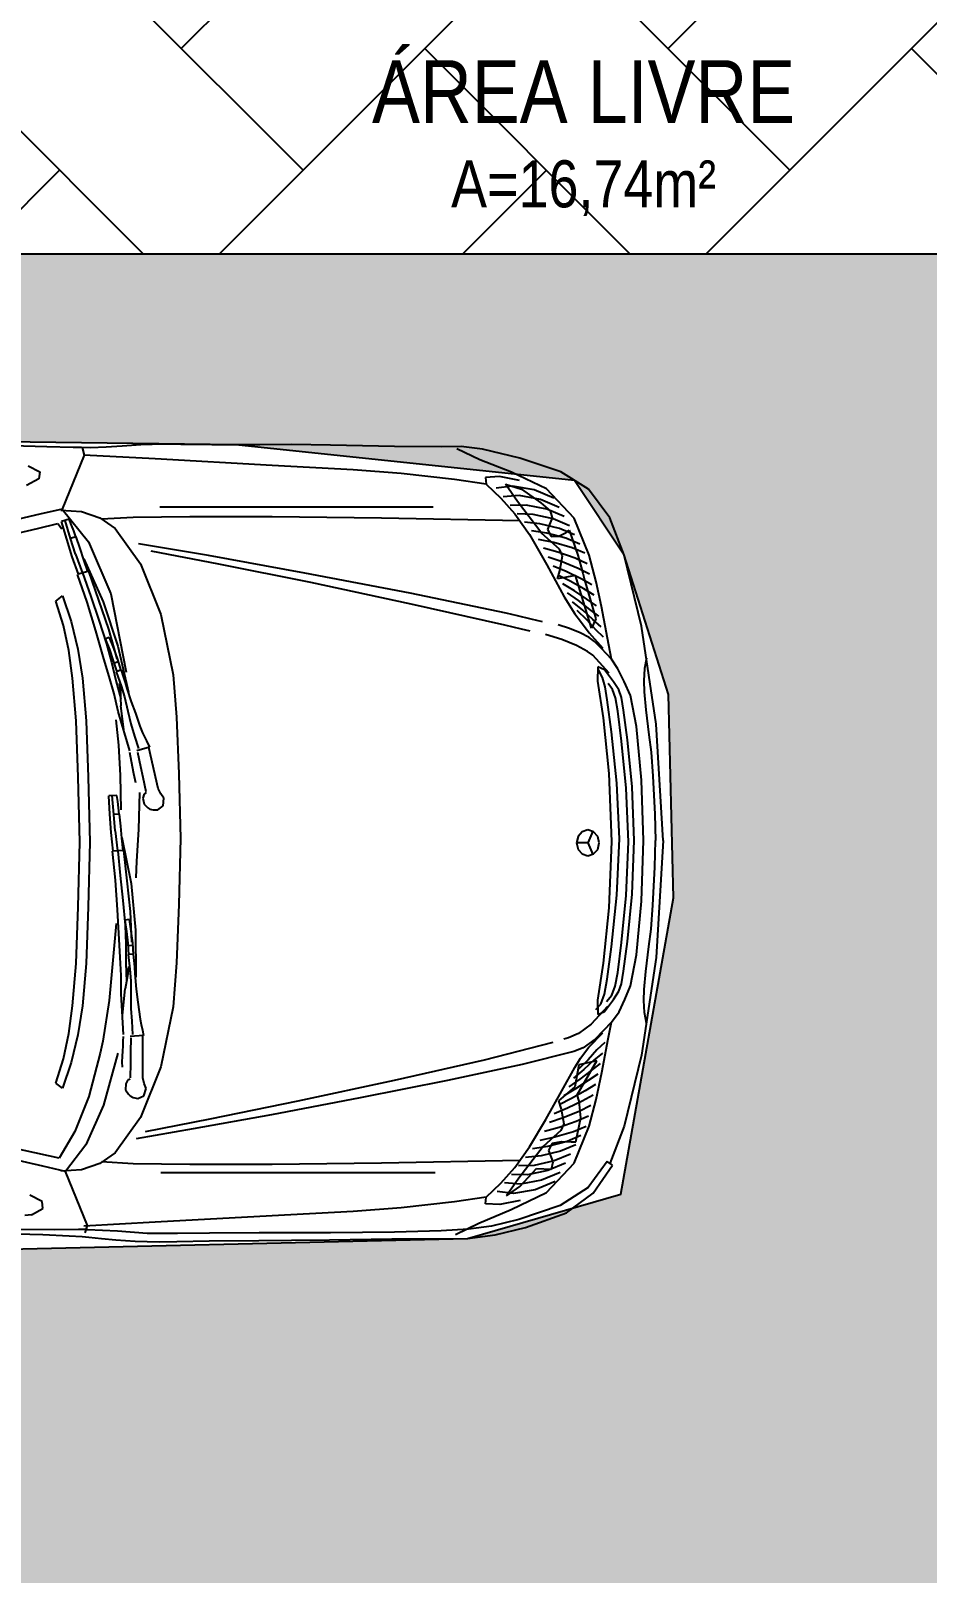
# Model space of a CAD drawing. Header units: millimetres. Extents: x -6300 to 1991, y -4770 to 4545.
# Drawn here: x -2278.1 to -2069.8, y -2558.1 to -2199.5 of the extents above; entities that cross this region are included whole.
import ezdxf
from ezdxf.enums import TextEntityAlignment as Align

# ---------------------------------------------------------------- set-up
doc = ezdxf.new("R2010")
doc.units = ezdxf.units.MM
doc.header["$LTSCALE"] = 20
doc.header["$MEASUREMENT"] = 0
doc.layers.get('0').update_dxf_attribs({"linetype": 'CONTINUOUS'})
doc.layers.add('E-txt-g', color=3, linetype='CONTINUOUS')
doc.layers.add('HIDROSSANITÁRIO', color=8, linetype='CONTINUOUS')
doc.layers.add('E-Txt-W', color=7, linetype='CONTINUOUS', lineweight=20)
doc.styles.add('F2', font='ARIALN.TTF')
doc.styles.add('REG60', font='romans.shx', dxfattribs={"width": 0.8, "height": 0.15})
doc.styles.add('REG80', font='romans.shx', dxfattribs={"width": 0.8, "height": 0.2})

# ---------------------------------------------------------------- blocks, each defined once
blk = doc.blocks.new('TXT-AMB75')
at = {"layer": 'E-txt-g', "style": 'REG80', "width": 0.8, "flags": 8}
blk.add_attdef('TXT', text='', height=0.2, dxfattribs=at).set_placement((0.0055, 0.2964), align=Align.CENTER)
at = {"layer": 'E-Txt-W', "style": 'REG60', "width": 0.8, "flags": 8}
blk.add_attdef('TXT', text='', height=0.15, dxfattribs=at).set_placement((0.0055, 0.0271), align=Align.CENTER)
blk = doc.blocks.new('Austin Mini dessus')
at = {"color": 8, "flags": 128}
for points in [[(-0.2069, 3.765), (-0.1204, 3.7865)], [(-0.1204, 3.7865), (-0.0703, 3.7926)], [(-0.114, 3.7617), (-0.0609, 3.787)], [(-0.0703, 3.7926), (-0.0241, 3.7916)], [(-0.0241, 3.7916), (0.0842, 3.7922)], [(0.0842, 3.7922), (0.2332, 3.7952)], [(0.2332, 3.7952), (0.3237, 3.797)], [(0.3237, 3.797), (0.3971, 3.7966)], [(0.3971, 3.7966), (0.5088, 3.7962)], [(0.5088, 3.7962), (0.581, 3.797)], [(0.581, 3.797), (0.6212, 3.7976)], [(0.6212, 3.7976), (0.674, 3.7963)], [(0.6405, 3.7634), (0.8064, 3.7721)], [(0.674, 3.7963), (0.7177, 3.7934)], [(0.7177, 3.7934), (0.7547, 3.7905)], [(0.7547, 3.7905), (0.7913, 3.7892)], [(0.7913, 3.7892), (0.8117, 3.7899)], [(0.8107, 3.7898), (0.8054, 3.7722)], [(0.8054, 3.7722), (0.8566, 3.6469)], [(0.8117, 3.7899), (0.831, 3.7901)], [(0.831, 3.7901), (0.8924, 3.7915)], [(0.8924, 3.7915), (1.0016, 3.7949)], [(-0.3667, 3.6929), (-0.302, 3.7337)], [(-0.302, 3.7337), (-0.2069, 3.765)], [(-0.269, 3.694), (-0.1874, 3.7324)], [(-0.1874, 3.7324), (-0.114, 3.7617)], [(-0.0554, 3.7158), (0.0688, 3.7297)], [(0.0688, 3.7297), (0.18, 3.7384)], [(0.18, 3.7384), (0.3684, 3.7483)], [(0.3684, 3.7483), (0.6405, 3.7634)], [(0.936, 3.7475), (0.9091, 3.7332)], [(0.9091, 3.7332), (0.9111, 3.717)], [(-0.3332, 3.6261), (-0.269, 3.694)], [(-0.24, 3.6915), (-0.1897, 3.6999)], [(-0.1734, 3.7051), (-0.2108, 3.6933)], [(-0.2065, 3.713), (-0.1595, 3.7223)], [(-0.2018, 3.6646), (-0.1734, 3.7051)], [(-0.1897, 3.6999), (-0.152, 3.6952)], [(-0.1288, 3.7047), (-0.1629, 3.672)], [(-0.1595, 3.7223), (-0.127, 3.7206)], [(-0.127, 3.7206), (-0.1288, 3.7047)], [(-0.1288, 3.7047), (-0.0554, 3.7158)], [(0.9111, 3.717), (0.9395, 3.7016)], [(-0.4163, 3.6266), (-0.3667, 3.6929)], [(-0.2983, 3.6509), (-0.2548, 3.669)], [(-0.2862, 3.6722), (-0.24, 3.6915)], [(-0.2557, 3.6613), (-0.2776, 3.6432)], [(-0.2582, 3.5904), (-0.2018, 3.6646)], [(-0.2108, 3.6933), (-0.2557, 3.6613)], [(-0.2548, 3.669), (-0.2057, 3.6781)], [(-0.2057, 3.6781), (-0.1684, 3.6754)], [(-0.1629, 3.672), (-0.1958, 3.6357)], [(-0.4494, 3.54), (-0.4163, 3.6266)], [(-0.3686, 3.5396), (-0.3332, 3.6261)], [(-0.3224, 3.6082), (-0.2844, 3.624)], [(-0.3103, 3.6295), (-0.2696, 3.6465)], [(-0.2844, 3.624), (-0.2378, 3.6344)], [(-0.2776, 3.6432), (-0.2819, 3.6262)], [(-0.2819, 3.6262), (-0.2717, 3.5998)], [(-0.2696, 3.6465), (-0.2217, 3.6563)], [(-0.2378, 3.6344), (-0.2012, 3.6358)], [(-0.1958, 3.6357), (-0.2299, 3.5876)], [(-0.2217, 3.6563), (-0.1848, 3.6556)], [(-0.2069, 3.6195), (0.1144, 3.6255)], [(0.6296, 3.652), (-0.0059, 3.652)], [(0.1144, 3.6255), (0.369, 3.6287)], [(0.369, 3.6287), (0.5603, 3.6292)], [(0.5603, 3.6292), (0.6914, 3.6273)], [(0.6914, 3.6273), (0.7656, 3.6231)], [(0.769, 3.6265), (0.7337, 3.6018)], [(0.8118, 3.6411), (0.769, 3.6265)], [(0.8566, 3.6469), (0.7958, 3.5707)], [(0.8596, 3.6444), (0.8118, 3.6411)], [(0.835, 3.6098), (0.8402, 3.6233)], [(0.8402, 3.6233), (0.8582, 3.6183)], [(0.8566, 3.6469), (0.909, 3.6348)], [(0.909, 3.6348), (1.0218, 3.609)], [(-0.3219, 3.5976), (-0.3417, 3.5395)], [(-0.3344, 3.5868), (-0.2992, 3.6015)], [(-0.3144, 3.5923), (-0.3219, 3.5976)], [(-0.2975, 3.5839), (-0.3144, 3.5923)], [(-0.3139, 3.579), (-0.2698, 3.5907)], [(-0.2994, 3.5535), (-0.2582, 3.5904)], [(-0.2992, 3.6015), (-0.2538, 3.6126)], [(-0.2717, 3.5998), (-0.28, 3.5832)], [(-0.2299, 3.5876), (-0.2701, 3.5169)], [(-0.2698, 3.5907), (-0.2341, 3.5963)], [(-0.2538, 3.6126), (-0.2177, 3.6161)], [(0.7337, 3.6018), (0.675, 3.5196)], [(0.8252, 3.5824), (0.8299, 3.5961)], [(0.8299, 3.5961), (0.835, 3.6098)], [(0.8372, 3.5784), (0.8502, 3.6203)], [(0.8462, 3.577), (0.8582, 3.6183)], [(0.8604, 3.6051), (0.8577, 3.6008)], [(0.8634, 3.6093), (0.8604, 3.6051)], [(0.8666, 3.6133), (0.8634, 3.6093)], [(0.9143, 3.6021), (0.8666, 3.6133)], [(1.0183, 3.578), (0.9143, 3.6021)], [(-0.3585, 3.5441), (-0.3287, 3.5566)], [(-0.3465, 3.5655), (-0.3139, 3.579)], [(-0.3287, 3.5566), (-0.2858, 3.5689)], [(-0.3066, 3.538), (-0.2994, 3.5535)], [(-0.28, 3.5832), (-0.2975, 3.5839)], [(-0.2955, 3.5465), (-0.2617, 3.5558)], [(-0.2858, 3.5689), (-0.2505, 3.5765)], [(0.517, 3.5386), (0.6793, 3.5662)], [(0.7958, 3.5707), (0.7435, 3.4498)], [(0.8063, 3.5287), (0.8151, 3.5556)], [(0.8151, 3.5556), (0.8242, 3.5824)], [(0.8252, 3.5824), (0.8372, 3.5784)], [(0.8257, 3.5419), (0.8372, 3.5784)], [(0.8334, 3.5361), (0.8462, 3.577)], [(-0.4897, 3.3744), (-0.4494, 3.54)], [(-0.3843, 3.4776), (-0.3686, 3.5396)], [(-0.3639, 3.5197), (-0.3356, 3.5327)], [(-0.3417, 3.5395), (-0.3534, 3.4979)], [(-0.3424, 3.5089), (-0.3051, 3.524)], [(-0.3356, 3.5327), (-0.2955, 3.5465)], [(-0.3148, 3.5016), (-0.2843, 3.5144)], [(-0.2701, 3.5169), (-0.3098, 3.443)], [(-0.3001, 3.5036), (-0.3066, 3.538)], [(-0.3051, 3.524), (-0.273, 3.5351)], [(0.2791, 3.4759), (0.4929, 3.5192)], [(0.2925, 3.4981), (0.517, 3.5386)], [(0.4929, 3.5192), (0.6502, 3.5491)], [(0.675, 3.5196), (0.6278, 3.4015)], [(0.8067, 3.5309), (0.7615, 3.4315)], [(0.7972, 3.5019), (0.8063, 3.5287)], [(0.8257, 3.5419), (0.8097, 3.4979)], [(0.8192, 3.4954), (0.8334, 3.5361)], [(-0.3572, 3.4821), (-0.3836, 3.3914)], [(-0.3746, 3.4709), (-0.3493, 3.4851)], [(-0.374, 3.3698), (-0.3363, 3.4925)], [(-0.3693, 3.4953), (-0.3424, 3.5089)], [(-0.3534, 3.4979), (-0.3572, 3.4821)], [(-0.3561, 3.4613), (-0.3244, 3.4792)], [(-0.3493, 3.4851), (-0.3148, 3.5016)], [(-0.3363, 3.4925), (-0.2946, 3.4845)], [(-0.3244, 3.4792), (-0.2956, 3.4936)], [(-0.2946, 3.4845), (-0.3001, 3.5036)], [(0.0478, 3.4514), (0.2925, 3.4981)], [(0.7718, 3.4351), (0.7952, 3.5024)], [(0.8092, 3.4984), (0.7905, 3.4435)], [(0.7952, 3.5024), (0.8192, 3.4954)], [(0.7985, 3.4305), (0.8212, 3.4949)], [(-0.3968, 3.4202), (-0.3843, 3.4776)], [(-0.38, 3.4466), (-0.3561, 3.4613)], [(-0.363, 3.4375), (-0.3341, 3.4567)], [(-0.3437, 3.4343), (-0.3181, 3.4522)], [(-0.3098, 3.443), (-0.3346, 3.403)], [(-0.3341, 3.4567), (-0.3068, 3.4729)], [(-0.1749, 3.4052), (0.0478, 3.4514)], [(0.0453, 3.4261), (0.2791, 3.4759)], [(0.7435, 3.4498), (0.7081, 3.2674)], [(0.7905, 3.4435), (0.7715, 3.3887)], [(0.8558, 3.4451), (0.8359, 3.3854)], [(0.8715, 3.4329), (0.8558, 3.4451)], [(-0.4112, 3.3468), (-0.3968, 3.4202)], [(-0.3908, 3.3978), (-0.3698, 3.4136)], [(-0.3854, 3.4222), (-0.363, 3.4375)], [(-0.3767, 3.3898), (-0.3534, 3.4119)], [(-0.3698, 3.4136), (-0.3437, 3.4343)], [(-0.363, 3.3894), (-0.3407, 3.4108)], [(-0.3534, 3.4119), (-0.3294, 3.4315)], [(-0.172, 3.3767), (0.0453, 3.4261)], [(0.7615, 3.4315), (0.7277, 3.3278)], [(0.7484, 3.3675), (0.7718, 3.4351)], [(0.7785, 3.3642), (0.7985, 3.4305)], [(0.8536, 3.3763), (0.8715, 3.4329)], [(-0.5243, 3.1472), (-0.4897, 3.3744)], [(-0.3961, 3.3734), (-0.3767, 3.3898)], [(-0.3836, 3.3914), (-0.374, 3.3698)], [(-0.3836, 3.366), (-0.363, 3.3894)], [(-0.3481, 3.3863), (-0.3679, 3.3589)], [(-0.3346, 3.403), (-0.3481, 3.3863)], [(-0.3226, 3.369), (-0.2958, 3.3774)], [(-0.2599, 3.3851), (-0.2335, 3.3912)], [(-0.2335, 3.3912), (-0.2013, 3.399)], [(-0.2112, 3.3675), (-0.1915, 3.3721)], [(-0.2013, 3.399), (-0.1749, 3.4052)], [(-0.1915, 3.3721), (-0.172, 3.3767)], [(0.6278, 3.4015), (0.5988, 3.2619)], [(0.7715, 3.3887), (0.7537, 3.3335)], [(0.8359, 3.3854), (0.8202, 3.3211)], [(0.8415, 3.3179), (0.8536, 3.3763)], [(-0.4198, 3.2983), (-0.4112, 3.3468)], [(-0.4015, 3.349), (-0.3836, 3.366)], [(-0.3679, 3.3589), (-0.4003, 3.3232)], [(-0.397, 3.3226), (-0.3805, 3.3391)], [(-0.3805, 3.3391), (-0.3683, 3.348)], [(-0.3683, 3.348), (-0.347, 3.3593)], [(-0.347, 3.3593), (-0.3226, 3.369)], [(-0.339, 3.3298), (-0.3048, 3.3438)], [(-0.3048, 3.3438), (-0.2667, 3.355)], [(-0.2307, 3.363), (-0.2112, 3.3675)], [(0.7293, 3.299), (0.7484, 3.3675)], [(0.7472, 3.3485), (0.7374, 3.3232)], [(0.7462, 3.3202), (0.7557, 3.3455)], [(0.7472, 3.3485), (0.7557, 3.345)], [(0.7597, 3.2985), (0.7785, 3.3642)], [(-0.5014, 3.3001), (-0.4965, 3.2759)], [(-0.4198, 3.2983), (-0.397, 3.3226)], [(-0.3926, 3.2902), (-0.3764, 3.3069)], [(-0.3764, 3.3069), (-0.3644, 3.3161)], [(-0.3644, 3.3161), (-0.339, 3.3298)], [(0.7277, 3.3278), (0.7023, 3.2216)], [(0.7374, 3.3232), (0.728, 3.2975)], [(0.7371, 3.2944), (0.7462, 3.3202)], [(0.7537, 3.3335), (0.7422, 3.2911)], [(0.8202, 3.3211), (0.8092, 3.2537)], [(0.8325, 3.2537), (0.8415, 3.3179)], [(-0.4965, 3.2759), (-0.4951, 3.2474)], [(-0.4498, 3.2462), (-0.435, 3.2757)], [(-0.435, 3.2757), (-0.4198, 3.2983)], [(-0.4251, 3.2451), (-0.4036, 3.2735)], [(-0.415, 3.2655), (-0.3926, 3.2902)], [(-0.4036, 3.2735), (-0.3881, 3.2799)], [(-0.3992, 3.255), (-0.3897, 3.273)], [(-0.3881, 3.2799), (-0.3879, 3.2469)], [(0.7198, 3.2721), (0.7153, 3.258)], [(0.7313, 3.2686), (0.72, 3.2361)], [(0.728, 3.2975), (0.7203, 3.2716)], [(0.7208, 3.2721), (0.7313, 3.2686)], [(0.7263, 3.2915), (0.7353, 3.2885)], [(0.7293, 3.2686), (0.7371, 3.2944)], [(0.7422, 3.2911), (0.7318, 3.2485)], [(0.7478, 3.258), (0.7597, 3.2985)], [(-0.4951, 3.2474), (-0.4961, 3.222)], [(-0.4642, 3.2131), (-0.4498, 3.2462)], [(-0.4368, 3.2263), (-0.4251, 3.2451)], [(-0.4223, 3.2271), (-0.4123, 3.2411)], [(-0.4102, 3.2033), (-0.4054, 3.2337)], [(-0.4054, 3.2337), (-0.3992, 3.255)], [(-0.3879, 3.2469), (-0.4009, 3.1615)], [(0.5988, 3.2619), (0.5909, 3.1628)], [(0.7063, 3.2296), (0.6964, 3.1985)], [(0.7105, 3.2437), (0.7063, 3.2296)], [(0.7153, 3.258), (0.7105, 3.2437)], [(0.72, 3.2361), (0.7116, 3.2101)], [(0.7318, 3.2485), (0.7208, 3.2061)], [(0.7243, 3.2421), (0.7215, 3.2248)], [(0.7361, 3.2172), (0.7478, 3.258)], [(0.8092, 3.2537), (0.8014, 3.1546)], [(0.8246, 3.1546), (0.8325, 3.2537)], [(-0.4961, 3.222), (-0.5002, 3.1805)], [(-0.4783, 3.1411), (-0.4642, 3.2131)], [(-0.4482, 3.1794), (-0.4433, 3.2092)], [(-0.4433, 3.2092), (-0.4368, 3.2263)], [(-0.4345, 3.1767), (-0.4292, 3.2081)], [(-0.4292, 3.2081), (-0.4223, 3.2271)], [(-0.42, 3.129), (-0.4102, 3.2033)], [(0.6964, 3.1985), (0.6864, 3.1723)], [(0.7116, 3.2101), (0.7041, 3.1774)], [(0.721, 3.2072), (0.7203, 3.1896)], [(0.7215, 3.2248), (0.721, 3.2072)], [(0.7263, 3.1761), (0.7361, 3.2172)], [(-0.5002, 3.1805), (-0.5068, 3.1221)], [(-0.457, 3.1102), (-0.4482, 3.1794)], [(-0.4433, 3.1075), (-0.4345, 3.1767)], [(-0.4009, 3.1615), (-0.4139, 3.0323)], [(0.5909, 3.1628), (0.5858, 3.0317)], [(0.6864, 3.1723), (0.6761, 3.1418)], [(0.7041, 3.1774), (0.6969, 3.1476)], [(0.6998, 3.0852), (0.7263, 3.1761)], [(0.7123, 3.1286), (0.7203, 3.1896)], [(0.7318, 3.1572), (0.726, 3.0977)], [(-0.5405, 2.876), (-0.5243, 3.1472)], [(-0.5068, 3.1221), (-0.5121, 3.0818)], [(-0.4897, 3.0166), (-0.4783, 3.1411)], [(-0.4326, 3.01), (-0.42, 3.129)], [(0.6698, 3.1266), (0.6607, 3.1082)], [(0.6761, 3.1418), (0.6698, 3.1266)], [(0.6969, 3.1476), (0.6884, 3.1193)], [(0.8014, 3.1546), (0.7962, 3.0235)], [(0.8194, 3.0235), (0.8246, 3.1546)], [(-0.4678, 3.0008), (-0.457, 3.1102)], [(-0.4541, 2.9981), (-0.4433, 3.1075)], [(0.6338, 2.997), (0.6553, 3.0927)], [(0.6607, 3.1082), (0.6538, 3.0932)], [(0.6538, 3.0932), (0.6836, 3.0845)], [(0.6884, 3.1193), (0.6795, 3.0899)], [(0.726, 3.0977), (0.7219, 3.0275)], [(-0.5121, 3.0818), (-0.5164, 3.0261)], [(0.6747, 3.0485), (0.6693, 3.0237)], [(0.6818, 3.0817), (0.6747, 3.0485)], [(0.6902, 3.0313), (0.6957, 3.0601)], [(0.6957, 3.0601), (0.6993, 3.0807)], [(-0.5164, 3.0261), (-0.5207, 2.9376)], [(-0.4943, 2.876), (-0.4897, 3.0166)], [(-0.4139, 3.0323), (-0.4198, 2.8742)], [(0.5858, 3.0317), (0.5818, 2.8809)], [(0.6693, 3.0237), (0.6625, 2.9905)], [(0.6853, 3.0102), (0.6902, 3.0313)], [(0.7219, 3.0275), (0.7205, 2.9476)], [(0.7962, 3.0235), (0.7923, 2.8727)], [(0.8155, 2.8727), (0.8194, 3.0235)], [(-0.473, 2.876), (-0.4678, 3.0008)], [(-0.4594, 2.8733), (-0.4541, 2.9981)], [(-0.4389, 2.8801), (-0.4326, 3.01)], [(0.6202, 2.9747), (0.6273, 2.9847)], [(0.6273, 2.9847), (0.6338, 2.997)], [(0.6618, 2.9878), (0.6631, 2.986)], [(0.6631, 2.986), (0.6661, 2.9845)], [(0.6661, 2.9845), (0.6693, 2.9748)], [(0.677, 2.9877), (0.6796, 2.9022)], [(0.7277, 2.9669), (0.7297, 2.9812)], [(0.7297, 2.9812), (0.7484, 2.9804)], [(0.7369, 2.9367), (0.7402, 2.9806)], [(0.7461, 2.9374), (0.7484, 2.9804)], [(0.6221, 2.9567), (0.6202, 2.9747)], [(0.6341, 2.9475), (0.6221, 2.9567)], [(0.6455, 2.9473), (0.6341, 2.9475)], [(0.6529, 2.9495), (0.6455, 2.9473)], [(0.6577, 2.9524), (0.6529, 2.9495)], [(0.6662, 2.9608), (0.6577, 2.9524)], [(0.6693, 2.9748), (0.6662, 2.9608)], [(0.7244, 2.9379), (0.7259, 2.9524)], [(0.7259, 2.9524), (0.7277, 2.9669)], [(-0.5207, 2.9376), (-0.5227, 2.876)], [(0.718, 2.8814), (0.7205, 2.9096)], [(0.7205, 2.9096), (0.7234, 2.9377)], [(0.7244, 2.9379), (0.7369, 2.9367)], [(0.7339, 2.8986), (0.7369, 2.9367)], [(0.7427, 2.8947), (0.7461, 2.9374)], [(-0.5405, 2.876), (-0.5243, 2.6047)], [(-0.5207, 2.8143), (-0.5227, 2.876)], [(-0.4897, 2.7353), (-0.4943, 2.876)], [(-0.4678, 2.7512), (-0.473, 2.876)], [(-0.4541, 2.7484), (-0.4594, 2.8733)], [(-0.4326, 2.7495), (-0.4389, 2.8801)], [(-0.4198, 2.8742), (-0.4139, 2.72)], [(-0.3917, 2.8708), (-0.3881, 2.8859)], [(-0.3881, 2.8557), (-0.3917, 2.8708)], [(-0.3881, 2.8859), (-0.3786, 2.8967)], [(-0.3786, 2.8967), (-0.3653, 2.9008)], [(-0.3767, 2.8977), (-0.3653, 2.8708)], [(-0.3653, 2.8708), (-0.3767, 2.844)], [(-0.3653, 2.9008), (-0.352, 2.8967)], [(-0.3653, 2.8708), (-0.3389, 2.8708)], [(-0.352, 2.8967), (-0.3425, 2.8859)], [(-0.3425, 2.8859), (-0.3389, 2.8708)], [(-0.3389, 2.8708), (-0.3425, 2.8557)], [(0.5818, 2.8809), (0.5858, 2.7275)], [(0.6796, 2.9022), (0.6837, 2.8284)], [(0.7179, 2.8836), (0.6962, 2.7767)], [(0.7152, 2.8533), (0.718, 2.8814)], [(0.7339, 2.8986), (0.7283, 2.8522)], [(0.7381, 2.8519), (0.7427, 2.8947)], [(0.7923, 2.8727), (0.7962, 2.7218)], [(0.8194, 2.7218), (0.8155, 2.8727)], [(-0.3786, 2.845), (-0.3881, 2.8557)], [(-0.3653, 2.8409), (-0.3786, 2.845)], [(-0.352, 2.845), (-0.3653, 2.8409)], [(-0.3425, 2.8557), (-0.352, 2.845)], [(0.7054, 2.7825), (0.7131, 2.8533)], [(0.7131, 2.8533), (0.7381, 2.8519)], [(0.7277, 2.8526), (0.7218, 2.7949)], [(0.7325, 2.784), (0.7401, 2.8518)], [(-0.5164, 2.7259), (-0.5207, 2.8143)], [(0.6837, 2.8284), (0.6857, 2.7893)], [(0.6962, 2.7767), (0.6866, 2.668)], [(0.6979, 2.7113), (0.7054, 2.7825)], [(0.7218, 2.7949), (0.7156, 2.7372)], [(0.7279, 2.7148), (0.7325, 2.784)], [(-0.5121, 2.6701), (-0.5164, 2.7259)], [(-0.4783, 2.6109), (-0.4897, 2.7353)], [(-0.457, 2.6417), (-0.4678, 2.7512)], [(-0.4433, 2.639), (-0.4541, 2.7484)], [(-0.42, 2.6293), (-0.4326, 2.7495)], [(0.5858, 2.7275), (0.5909, 2.5917)], [(0.7156, 2.7372), (0.7107, 2.6794)], [(-0.4139, 2.72), (-0.4009, 2.5911)], [(0.6946, 2.6403), (0.6979, 2.7113)], [(0.701, 2.6926), (0.6971, 2.6657)], [(0.701, 2.6926), (0.7101, 2.6911)], [(0.7063, 2.6647), (0.71, 2.6915)], [(0.7244, 2.6467), (0.7279, 2.7148)], [(0.7962, 2.7218), (0.8014, 2.5907)], [(0.8246, 2.5907), (0.8194, 2.7218)], [(-0.5068, 2.6299), (-0.5121, 2.6701)], [(0.6866, 2.668), (0.6857, 2.5588)], [(0.6971, 2.6657), (0.6937, 2.6386)], [(0.7033, 2.6376), (0.7063, 2.6647)], [(0.7107, 2.6794), (0.709, 2.6356)], [(0.731, 2.6835), (0.7474, 2.5042)], [(-0.5002, 2.5714), (-0.5068, 2.6299)], [(-0.4482, 2.5725), (-0.457, 2.6417)], [(-0.4345, 2.5698), (-0.4433, 2.639)], [(-0.4102, 2.5543), (-0.42, 2.6293)], [(0.6937, 2.6386), (0.692, 2.6115)], [(0.6934, 2.6323), (0.7028, 2.6314)], [(0.7015, 2.6106), (0.7033, 2.6376)], [(0.709, 2.6356), (0.7085, 2.5917)], [(0.7219, 2.6045), (0.7244, 2.6467)], [(-0.5243, 2.6047), (-0.4897, 2.3776)], [(-0.4642, 2.5388), (-0.4783, 2.6109)], [(-0.4009, 2.5911), (-0.3879, 2.5051)], [(0.5909, 2.5917), (0.5988, 2.49)], [(0.689, 2.5822), (0.6878, 2.5675)], [(0.6903, 2.5972), (0.689, 2.5822)], [(0.6914, 2.6119), (0.6903, 2.5972)], [(0.6924, 2.6121), (0.7034, 2.6111)], [(0.7034, 2.6111), (0.6997, 2.5769)], [(0.7026, 2.5837), (0.7038, 2.5662)], [(0.7085, 2.5917), (0.7072, 2.5478)], [(0.7197, 2.5621), (0.7219, 2.6045)], [(0.8014, 2.5907), (0.8092, 2.4916)], [(0.8325, 2.4916), (0.8246, 2.5907)], [(-0.4961, 2.5299), (-0.5002, 2.5714)], [(-0.4433, 2.5428), (-0.4482, 2.5725)], [(-0.429, 2.5374), (-0.4345, 2.5698)], [(-0.4038, 2.5192), (-0.4102, 2.5543)], [(0.6878, 2.5675), (0.6847, 2.5306)], [(0.6997, 2.5769), (0.6975, 2.5497)], [(0.6975, 2.5497), (0.6975, 2.5161)], [(0.7038, 2.5662), (0.7072, 2.5489)], [(0.7072, 2.5489), (0.7105, 2.5317)], [(0.7193, 2.5199), (0.7197, 2.5621)], [(-0.4951, 2.5046), (-0.4961, 2.5299)], [(-0.4511, 2.5067), (-0.4642, 2.5388)], [(-0.4368, 2.5257), (-0.4433, 2.5428)], [(-0.4251, 2.5069), (-0.4368, 2.5257)], [(-0.4211, 2.5171), (-0.429, 2.5374)], [(-0.4082, 2.5023), (-0.4211, 2.5171)], [(-0.3951, 2.4956), (-0.4038, 2.5192)], [(0.6847, 2.5306), (0.6807, 2.5008)], [(0.6975, 2.5161), (0.6972, 2.4854)], [(0.7164, 2.4705), (0.7105, 2.5317)], [(0.714, 2.4253), (0.7193, 2.5199)], [(-0.5014, 2.4519), (-0.4965, 2.4761)], [(-0.4965, 2.4761), (-0.4951, 2.5046)], [(-0.4377, 2.4782), (-0.4511, 2.5067)], [(-0.4198, 2.4536), (-0.4377, 2.4782)], [(-0.4036, 2.4784), (-0.4251, 2.5069)], [(-0.4106, 2.4907), (-0.373, 2.4496)], [(-0.3881, 2.472), (-0.4036, 2.4784)], [(-0.3837, 2.4832), (-0.3951, 2.4956)], [(-0.3879, 2.5051), (-0.3881, 2.472)], [(0.5988, 2.49), (0.6278, 2.3505)], [(0.6807, 2.5008), (0.6754, 2.4613)], [(0.6972, 2.4854), (0.6952, 2.456)], [(0.7474, 2.5042), (0.7622, 2.4097)], [(0.8092, 2.4916), (0.8202, 2.4242)], [(0.8415, 2.4274), (0.8325, 2.4916)], [(-0.4198, 2.4536), (-0.3822, 2.4143)], [(-0.4126, 2.4151), (-0.4198, 2.4536)], [(-0.373, 2.4496), (-0.3435, 2.4277)], [(0.673, 2.4486), (0.6699, 2.4354)], [(0.6754, 2.4613), (0.673, 2.4486)], [(0.6952, 2.456), (0.6932, 2.4254)], [(-0.3975, 2.3367), (-0.4126, 2.4151)], [(-0.4043, 2.4065), (-0.3863, 2.3895)], [(-0.3677, 2.3955), (-0.4003, 2.4288)], [(-0.3822, 2.4143), (-0.3546, 2.3944)], [(-0.3435, 2.4277), (-0.32, 2.4176)], [(-0.32, 2.4176), (-0.3092, 2.4141)], [(-0.2838, 2.4064), (-0.1243, 2.3655)], [(0.6699, 2.4354), (0.6674, 2.4227)], [(0.6674, 2.4227), (0.6984, 2.421)], [(0.6695, 2.3245), (0.669, 2.4226)], [(0.6972, 2.4178), (0.6978, 2.3839)], [(0.715, 2.4096), (0.7145, 2.4208)], [(0.7153, 2.3984), (0.715, 2.4096)], [(0.7622, 2.4097), (0.7686, 2.3821)], [(0.8202, 2.4242), (0.8359, 2.3599)], [(0.8536, 2.369), (0.8415, 2.4274)], [(-0.4897, 2.3776), (-0.4494, 2.2119)], [(-0.3989, 2.3821), (-0.3794, 2.3657)], [(-0.3863, 2.3895), (-0.3657, 2.3661)], [(-0.3478, 2.3704), (-0.3677, 2.3955)], [(-0.3546, 2.3944), (-0.3323, 2.3856)], [(-0.3346, 2.3489), (-0.3478, 2.3704)], [(-0.3323, 2.3856), (-0.2128, 2.3556)], [(0.6978, 2.3839), (0.6981, 2.3586)], [(0.7156, 2.3872), (0.7153, 2.3984)], [(0.7163, 2.3745), (0.7156, 2.3872)], [(0.717, 2.3616), (0.7163, 2.3745)], [(0.7276, 2.3821), (0.761, 2.261)], [(0.7686, 2.3821), (0.7952, 2.2812)], [(0.8715, 2.3124), (0.8536, 2.369)], [(-0.3843, 2.2744), (-0.3975, 2.3367)], [(-0.3935, 2.3577), (-0.3726, 2.3419)], [(-0.3881, 2.3334), (-0.3657, 2.3181)], [(-0.3864, 2.3641), (-0.3443, 2.3544)], [(-0.3402, 2.2847), (-0.3864, 2.3641)], [(-0.3794, 2.3657), (-0.3561, 2.3436)], [(-0.3726, 2.3419), (-0.3464, 2.3212)], [(-0.3657, 2.3661), (-0.3434, 2.3447)], [(-0.3561, 2.3436), (-0.3321, 2.324)], [(-0.3443, 2.3544), (-0.3348, 2.3038)], [(-0.3048, 2.2947), (-0.3346, 2.3489)], [(-0.2128, 2.3556), (-0.0386, 2.3181)], [(-0.1243, 2.3655), (0.085, 2.3182)], [(0.6278, 2.3505), (0.675, 2.2324)], [(0.6981, 2.3586), (0.6989, 2.3247)], [(0.7167, 2.349), (0.717, 2.3616)], [(0.8359, 2.3599), (0.8558, 2.3002)], [(-0.3827, 2.309), (-0.3589, 2.2942)], [(-0.3657, 2.3181), (-0.3368, 2.2988)], [(-0.3464, 2.3212), (-0.3209, 2.3033)], [(-0.3368, 2.2988), (-0.3096, 2.2826)], [(-0.3348, 2.3038), (-0.2973, 2.271)], [(-0.0386, 2.3181), (0.1643, 2.2777)], [(0.085, 2.3182), (0.3093, 2.2706)], [(0.6613, 2.2997), (0.6659, 2.3111)], [(0.6672, 2.2826), (0.6613, 2.2997)], [(0.6659, 2.3111), (0.6695, 2.3245)], [(0.6989, 2.3218), (0.7006, 2.3204)], [(0.7006, 2.3204), (0.7038, 2.3197)], [(0.7093, 2.2966), (0.7029, 2.2864)], [(0.7038, 2.3197), (0.7091, 2.3109)], [(0.7091, 2.3109), (0.7093, 2.2966)], [(0.8558, 2.3002), (0.8715, 2.3124)], [(-0.3686, 2.2124), (-0.3843, 2.2744)], [(-0.3774, 2.2846), (-0.352, 2.2704)], [(-0.372, 2.2602), (-0.3452, 2.2466)], [(-0.3589, 2.2942), (-0.3272, 2.2763)], [(-0.352, 2.2704), (-0.3175, 2.2539)], [(-0.3489, 2.2319), (-0.3449, 2.2704)], [(-0.3449, 2.2704), (-0.3402, 2.2847)], [(-0.3272, 2.2763), (-0.2983, 2.2619)], [(-0.2675, 2.228), (-0.3048, 2.2947)], [(-0.2973, 2.271), (-0.3028, 2.2519)], [(0.1643, 2.2777), (0.3699, 2.2387)], [(0.3093, 2.2706), (0.5139, 2.2288)], [(0.6809, 2.2764), (0.6672, 2.2826)], [(0.6921, 2.2787), (0.6809, 2.2764)], [(0.6988, 2.2826), (0.6921, 2.2787)], [(0.7029, 2.2864), (0.6988, 2.2826)], [(0.761, 2.261), (0.8021, 2.1691)], [(0.7952, 2.2812), (0.8271, 2.1996)], [(-0.3666, 2.2358), (-0.3383, 2.2228)], [(-0.3375, 2.1754), (-0.3489, 2.2319)], [(-0.3452, 2.2466), (-0.3079, 2.2315)], [(-0.3175, 2.2539), (-0.287, 2.2412)], [(-0.3028, 2.2519), (-0.3094, 2.2175)], [(-0.3079, 2.2315), (-0.2757, 2.2204)], [(-0.2299, 2.1644), (-0.2675, 2.228)], [(0.3699, 2.2387), (0.552, 2.2057)], [(0.5139, 2.2288), (0.6638, 2.199)], [(0.675, 2.2324), (0.7337, 2.1502)], [(0.8634, 2.1376), (1.3706, 2.2486)], [(-0.4494, 2.2119), (-0.4163, 2.1254)], [(-0.3332, 2.1259), (-0.3686, 2.2124)], [(-0.3612, 2.2114), (-0.3315, 2.199)], [(-0.3492, 2.1901), (-0.3167, 2.1765)], [(-0.3383, 2.2228), (-0.2982, 2.209)], [(-0.3315, 2.199), (-0.2886, 2.1866)], [(-0.3094, 2.2175), (-0.3021, 2.202)], [(-0.3021, 2.202), (-0.261, 2.1651)], [(-0.2982, 2.209), (-0.2645, 2.1997)], [(0.552, 2.2057), (0.6848, 2.1831)], [(0.8271, 2.1996), (0.8634, 2.1376)], [(-0.3267, 2.1761), (-0.3375, 2.1754)], [(-0.3372, 2.1687), (-0.3019, 2.154)], [(-0.3036, 2.1762), (-0.3267, 2.1761)], [(-0.3167, 2.1765), (-0.2725, 2.1648)], [(-0.2827, 2.1724), (-0.3036, 2.1762)], [(-0.3019, 2.154), (-0.2565, 2.1429)], [(-0.2886, 2.1866), (-0.2532, 2.179)], [(-0.2847, 2.1294), (-0.2744, 2.1557)], [(-0.2744, 2.1557), (-0.2827, 2.1724)], [(-0.2725, 2.1648), (-0.2368, 2.1592)], [(-0.261, 2.1651), (-0.2046, 2.0909)], [(-0.1958, 2.1163), (-0.2299, 2.1644)], [(0.8021, 2.1691), (0.849, 2.1068)], [(-0.4226, 2.1216), (-0.4101, 2.1302)], [(-0.3778, 2.0561), (-0.4226, 2.1216)], [(-0.4101, 2.1302), (-0.3656, 2.0699)], [(-0.269, 2.0579), (-0.3332, 2.1259)], [(-0.3251, 2.1474), (-0.2871, 2.1315)], [(-0.3131, 2.126), (-0.2723, 2.109)], [(-0.2871, 2.1315), (-0.2405, 2.1211)], [(-0.2803, 2.1124), (-0.2847, 2.1294)], [(-0.2565, 2.1429), (-0.2204, 2.1395)], [(-0.2405, 2.1211), (-0.204, 2.1197)], [(-0.2069, 2.1325), (0.1144, 2.1265)], [(-0.1629, 2.08), (-0.1958, 2.1163)], [(0.1144, 2.1265), (0.369, 2.1233)], [(0.369, 2.1233), (0.5603, 2.1227)], [(0.5603, 2.1227), (0.6914, 2.1247)], [(0.6914, 2.1247), (0.7656, 2.1289)], [(0.7337, 2.1502), (0.769, 2.1254)], [(0.769, 2.1254), (0.8118, 2.1109)], [(0.849, 2.1068), (0.9014, 2.1189)], [(0.9014, 2.1189), (1.0142, 2.1447)], [(-0.301, 2.1047), (-0.2575, 2.0865)], [(-0.289, 2.0833), (-0.2428, 2.064)], [(-0.2456, 2.1137), (-0.2803, 2.1124)], [(-0.2723, 2.109), (-0.2245, 2.0993)], [(-0.2575, 2.0865), (-0.2084, 2.0774)], [(-0.2071, 2.072), (-0.2456, 2.1137)], [(-0.2245, 2.0993), (-0.1876, 2.0999)], [(-0.2084, 2.0774), (-0.1711, 2.0801)], [(-0.2046, 2.0909), (-0.1762, 2.0504)], [(-0.1288, 2.0473), (-0.1629, 2.08)], [(0.6276, 2.1045), (-0.0104, 2.1045)], [(0.7979, 1.9816), (0.849, 2.1068)], [(0.8118, 2.1109), (0.8596, 2.1076)], [(-0.3153, 2.0107), (-0.3778, 2.0561)], [(-0.3656, 2.0699), (-0.3005, 2.0279)], [(-0.1866, 2.0184), (-0.269, 2.0579)], [(-0.2428, 2.064), (-0.1924, 2.0556)], [(-0.1762, 2.0504), (-0.2071, 2.072)], [(-0.1924, 2.0556), (-0.1547, 2.0604)], [(-0.1288, 2.0473), (-0.0554, 2.0362)], [(-0.1273, 2.0313), (-0.1288, 2.0473)], [(0.9036, 2.0367), (0.932, 2.0521)], [(-0.2203, 1.9763), (-0.3153, 2.0107)], [(-0.3005, 2.0279), (-0.2047, 1.9948)], [(-0.2082, 2.0394), (-0.1605, 2.0298)], [(-0.1118, 1.9868), (-0.1866, 2.0184)], [(-0.1605, 2.0298), (-0.1273, 2.0313)], [(-0.0554, 2.0362), (0.0688, 2.0223)], [(0.0688, 2.0223), (0.18, 2.0136)], [(0.18, 2.0136), (0.3684, 2.0036)], [(0.9015, 2.0205), (0.9036, 2.0367)], [(0.9284, 2.0063), (0.9015, 2.0205)], [(-0.1499, 1.9594), (-0.2203, 1.9763)], [(-0.2047, 1.9948), (-0.141, 1.9797)], [(-0.141, 1.9797), (-0.088, 1.9728)], [(-0.0578, 1.9603), (-0.1118, 1.9868)], [(-0.088, 1.9728), (-0.0243, 1.9685)], [(0.3684, 2.0036), (0.6405, 1.9886)], [(0.6405, 1.9886), (0.8064, 1.9798)], [(0.8032, 1.9639), (0.7979, 1.9816)], [(0.9284, 2.0063), (0.9435, 2.0041)], [(-0.0857, 1.9511), (-0.1499, 1.9594)], [(-0.0153, 1.9503), (-0.0857, 1.9511)], [(-0.0243, 1.9685), (0.084, 1.9658)], [(0.0907, 1.9502), (-0.0153, 1.9503)], [(0.084, 1.9658), (0.2331, 1.9643)], [(0.2354, 1.9481), (0.0907, 1.9502)], [(0.2331, 1.9643), (0.3237, 1.9638)], [(0.3237, 1.9468), (0.2354, 1.9481)], [(0.3237, 1.9638), (0.3991, 1.9639)], [(0.3994, 1.9465), (0.3237, 1.9468)], [(0.3991, 1.9639), (0.5144, 1.9637)], [(0.5154, 1.9455), (0.3994, 1.9465)], [(0.5144, 1.9637), (0.5887, 1.9626)], [(0.5899, 1.9439), (0.5154, 1.9455)], [(0.5887, 1.9626), (0.6591, 1.9627)], [(0.6316, 1.9433), (0.5899, 1.9439)], [(0.6869, 1.9446), (0.6316, 1.9433)], [(0.6591, 1.9627), (0.7278, 1.9679)], [(0.7321, 1.9476), (0.6869, 1.9446)], [(0.7278, 1.9679), (0.7981, 1.971)], [(0.7655, 1.9512), (0.7321, 1.9476)], [(0.7946, 1.9543), (0.7655, 1.9512)], [(0.8101, 1.9559), (0.7946, 1.9543)], [(0.7981, 1.971), (0.7996, 1.9716)], [(0.7996, 1.9716), (0.8012, 1.972)], [(0.8012, 1.972), (0.803, 1.9721)], [(0.803, 1.9721), (0.8187, 1.9717)], [(0.8406, 1.9574), (0.8101, 1.9559)], [(0.8187, 1.9717), (0.8745, 1.9713)], [(0.902, 1.9603), (0.8406, 1.9574)], [(0.8745, 1.9713), (0.9836, 1.9722)], [(0.9918, 1.9626), (0.902, 1.9603)]]:
    blk.add_lwpolyline(points, dxfattribs=at)

msp = doc.modelspace()

# ---------------------------------------------------------------- hatches: boundary and pattern name
at = {"layer": 'HIDROSSANITÁRIO'}
h = msp.add_hatch(dxfattribs=at)
h.set_pattern_fill('AR-HBONE', color=8, scale=10, style=0)
h.set_pattern_definition([(45, (-152262.946, -13121.366), (4e-15, 56.568542), [120, -40]), (135, (-152234.66, -13093.082), (4e-15, 56.568542), [120, -40])])
edge = h.paths.add_edge_path(flags=16)
edge.add_line((-1622.107, -2135.945), (-1622.107, -1828.882))
edge.add_arc((-1678.56, -1828.882), 56.454, 0, 90)
edge.add_line((-1678.56, -1772.428), (-2513.254, -1772.427))
edge.add_arc((-2513.254, -1828.881), 56.454, 90, 180)
edge.add_line((-2569.708, -1828.881), (-2569.708, -2135.944))
edge.add_arc((-2513.254, -2135.944), 56.454, 180, 270)
edge.add_line((-2513.254, -2192.398), (-1678.56, -2192.399))
edge.add_arc((-1678.56, -2135.945), 56.454, 270, 360)
h.paths.add_polyline_path([(-2059.577, -2221.943), (-2059.577, -2218.211), (-2061.005, -2218.495), (-2062.216, -2219.304)], flags=24)
h.paths.add_polyline_path([(-2059.577, -2221.943), (-2062.216, -2219.304), (-2063.025, -2220.515), (-2063.309, -2221.943)], flags=24)
h.paths.add_polyline_path([(-2059.577, -2221.943), (-2055.844, -2221.943), (-2056.129, -2223.372), (-2056.938, -2224.583)], flags=24)
h.paths.add_polyline_path([(-2059.577, -2221.943), (-2056.938, -2224.583), (-2058.149, -2225.392), (-2059.577, -2225.676)], flags=24)
edge = h.paths.add_edge_path(flags=16)
edge.add_line((-2059.577, -2229.408), (-2059.577, -2214.478))
edge = h.paths.add_edge_path(flags=16)
edge.add_arc((-2059.577, -2221.943), 3.732, 0, 360)
edge = h.paths.add_edge_path(flags=16)
edge.add_line((-2067.042, -2221.943), (-2031.93, -2221.943))
h.paths.add_polyline_path([(-2056.61, -2222.833), (-2021.61, -2222.833), (-2021.61, -2204.804), (-2056.61, -2204.804)], flags=24)
h.paths.add_polyline_path([(-2203.412, -2225.491), (-2095.827, -2225.491), (-2095.827, -2197.937), (-2203.412, -2197.937)], flags=24)
h.paths.add_polyline_path([(-2183.726, -2245.974), (-2115.513, -2245.974), (-2115.513, -2226.26), (-2183.726, -2226.26)], flags=24)
edge = h.paths.add_edge_path()
edge.add_line((-2605.132, -1727.168), (-2604.928, -2251.367))
edge.add_line((-2604.928, -2251.367), (-1672.544, -2251.398))
edge.add_line((-1672.544, -2251.398), (-1625.368, -2241.082))
edge.add_line((-1625.368, -2241.082), (-1580.967, -2217.588))
edge.add_line((-1580.967, -2217.588), (-1547.63, -2184.338))
edge.add_line((-1547.63, -2184.338), (-1534.837, -2162.909))
edge.add_line((-1534.837, -2162.909), (-1516.359, -2111.008))
edge.add_line((-1516.359, -2111.008), (-1513.283, -2077.168))
edge.add_line((-1513.283, -2077.168), (-1513.283, -1727.168))
edge.add_line((-1513.283, -1727.168), (-2605.132, -1727.593))
h.paths.add_polyline_path([(-1526.934, -1990.051), (-1526.934, -1812.151), (-1554.155, -1812.151), (-1554.155, -1990.051)], flags=24)
h.paths.add_polyline_path([(-2056.091, -2241.301), (-1945.069, -2241.301), (-1945.069, -2221.428), (-2056.091, -2221.428)], flags=24)
at = {"layer": 'HIDROSSANITÁRIO', "linetype": 'Continuous'}
h = msp.add_hatch(dxfattribs=at)
h.set_pattern_fill('PATIO3', color=8, scale=60, style=0, pattern_type=2)
h.set_pattern_definition([(243.4349, (-158282.17, -6495.51), (60.0000786, 59.9999495), [20.1246, -114.03948]), (153.4349, (-158270.17, -6501.51), (59.9999495, -60.0000786), [13.41642, -120.74766]), (153.4349, (-158255.17, -6501.51), (59.9999495, -60.0000786), [13.41642, -120.74766]), (243.4349, (-158267.17, -6495.51), (60.0000786, 59.9999495), [6.70818, -127.4559]), (153.4349, (-158240.17, -6501.51), (59.9999495, -60.0000786), [13.41642, -120.74766]), (243.4349, (-158252.17, -6495.51), (60.0000786, 59.9999495), [13.41642, -120.74766]), (158.1986, (-158234.171, -6496.709), (-180.0000164, 59.9999946), [3.23112, -319.87878]), (243.4349, (-158237.17, -6495.51), (60.0000786, 59.9999495), [6.70818, -127.4559]), (154.9831, (-158234.171, -6511.7094), (-779.99997481, 360.000110015), [9.93174, -983.24496]), (63.4349, (-158252.17, -6525.51), (-60.0000786, -59.9999495), [20.1246, -114.03948]), (153.4349, (-158246.17, -6513.51), (59.9999495, -60.0000786), [13.41642, -120.74766]), (63.4349, (-158267.17, -6525.51), (-60.0000786, -59.9999495), [6.70818, -127.4559]), (153.4349, (-158261.17, -6513.51), (59.9999495, -60.0000786), [13.41642, -120.74766]), (153.4349, (-158276.17, -6513.51), (59.9999495, -60.0000786), [13.41642, -120.74766]), (63.4349, (-158282.17, -6525.51), (-60.0000786, -59.9999495), [20.1246, -114.03948]), (63.4349, (-158243.17, -6537.51), (-60.0000786, -59.9999495), [20.1246, -114.03948]), (153.4349, (-158237.17, -6525.51), (59.9999495, -60.0000786), [13.41642, -120.74766]), (153.4349, (-158252.17, -6525.51), (59.9999495, -60.0000786), [13.41642, -120.74766]), (63.4349, (-158273.17, -6537.51), (-60.0000786, -59.9999495), [13.41642, -120.74766]), (153.4349, (-158267.17, -6525.51), (59.9999495, -60.0000786), [13.41642, -120.74766]), (153.4349, (-158282.17, -6525.51), (59.9999495, -60.0000786), [13.41642, -120.74766]), (63.4349, (-158294.17, -6549.51), (-60.0000786, -59.9999495), [20.1246, -114.03948]), (153.4349, (-158234.17, -6534.51), (59.9999495, -60.0000786), [6.70818, -127.4559]), (153.4349, (-158243.17, -6537.51), (59.9999495, -60.0000786), [13.41642, -120.74766]), (153.4349, (-158258.17, -6537.51), (59.9999495, -60.0000786), [13.41642, -120.74766]), (153.4349, (-158273.17, -6537.51), (59.9999495, -60.0000786), [13.41642, -120.74766]), (153.4349, (-158288.17, -6537.51), (59.9999495, -60.0000786), [6.70818, -127.4559]), (153.4349, (-158234.17, -6549.51), (59.9999495, -60.0000786), [13.41642, -120.74766]), (63.4349, (-158252.17, -6555.51), (-60.0000786, -59.9999495), [13.41642, -120.74766]), (153.4349, (-158249.17, -6549.51), (59.9999495, -60.0000786), [13.41642, -120.74766]), (243.4349, (-158276.17, -6543.51), (60.0000786, 59.9999495), [13.41642, -120.74766]), (153.4349, (-158264.17, -6549.51), (59.9999495, -60.0000786), [13.41642, -120.74766]), (153.4349, (-158279.17, -6549.51), (59.9999495, -60.0000786), [13.41642, -120.74766]), (154.9831, (-158285.171, -6501.5094), (-779.99997481, 360.000110015), [9.93174, -983.24496]), (158.1986, (-158291.171, -6513.509), (-180.0000164, 59.9999946), [3.23112, -319.87878]), (243.4349, (-158255.17, -6531.51), (60.0000786, 59.9999495), [20.1246, -114.03948]), (63.4349, (-158261.17, -6513.51), (-60.0000786, -59.9999495), [6.70818, -127.4559])])
h.paths.add_polyline_path([(-2684.708, -3137.168), (-2569.31, -3137.274), (-2569.708, -3137.168), (-2569.718, -2562.24), (-1149.708, -2562.24), (-1149.708, -2447.168), (-1149.708, -2077.168), (-1513.283, -2077.168), (-1516.936, -2117.168), (-1527.283, -2153.485), (-1547.63, -2184.338), (-1580.967, -2217.588), (-1616.68, -2238.198), (-1653.909, -2249.197), (-1676.688, -2251.398), (-2684.708, -2251.398)])
h.paths.add_polyline_path([(-1778.299, -2460.83), (-1730.365, -2488.419), (-1492.577, -2483.052), (-1372.476, -2480.258), (-1336.859, -2469.952), (-1324.644, -2401.076), (-1325.813, -2353.775), (-1336.112, -2321.369), (-1347.614, -2304.043), (-1426.348, -2295.734), (-1653.57, -2292.825), (-1719.591, -2296.372), (-1781.491, -2310.505), (-1785.903, -2344.296), (-1785.833, -2443.473), (-1781.029, -2460.254)], flags=16)
h.paths.add_polyline_path([(-2014.328, -2428.812), (-2014.328, -2425.079), (-2015.756, -2425.364), (-2016.967, -2426.173)], flags=24)
h.paths.add_polyline_path([(-2014.328, -2428.812), (-2016.967, -2426.173), (-2017.776, -2427.384), (-2018.061, -2428.812)], flags=24)
h.paths.add_polyline_path([(-2014.328, -2428.812), (-2010.596, -2428.812), (-2010.88, -2430.24), (-2011.689, -2431.451)], flags=24)
h.paths.add_polyline_path([(-2014.328, -2428.812), (-2011.689, -2431.451), (-2012.9, -2432.26), (-2014.328, -2432.544)], flags=24)
edge = h.paths.add_edge_path(flags=16)
edge.add_line((-2014.328, -2436.277), (-2014.328, -2421.347))
edge = h.paths.add_edge_path(flags=16)
edge.add_arc((-2014.328, -2428.812), 3.732, 0, 360)
edge = h.paths.add_edge_path(flags=16)
edge.add_line((-2021.793, -2428.812), (-1986.681, -2428.812))
h.paths.add_polyline_path([(-2011.361, -2429.701), (-1979.24, -2429.701), (-1979.24, -2411.672), (-2011.361, -2411.672)], flags=24)
h.paths.add_polyline_path([(-2048.842, -2391.397), (-1941.943, -2391.397), (-1941.943, -2368.766), (-2048.842, -2368.766)], flags=24)
h.paths.add_polyline_path([(-2029.499, -2412.463), (-1961.286, -2412.463), (-1961.286, -2392.748), (-2029.499, -2392.748)], flags=24)
h.paths.add_polyline_path([(-2582.402, -2460.827), (-2534.468, -2488.415), (-2296.68, -2483.049), (-2176.579, -2480.255), (-2140.962, -2469.949), (-2128.748, -2401.072), (-2129.916, -2353.772), (-2140.215, -2321.366), (-2151.717, -2304.04), (-2230.452, -2295.731), (-2457.673, -2292.822), (-2523.695, -2296.369), (-2585.594, -2310.502), (-2590.007, -2344.292), (-2589.936, -2443.469), (-2585.132, -2460.25)], flags=16)
h.paths.add_polyline_path([(-2661.5, -2412.762), (-2621.471, -2412.762), (-2621.471, -2432.229), (-2661.5, -2432.229)], flags=16)
h.paths.add_polyline_path([(-2681.202, -2614.344), (-2681.202, -2314.344), (-2684.202, -2314.344), (-2684.202, -2614.344)], flags=16)
h.paths.add_polyline_path([(-2681.202, -3064.709), (-2681.202, -2714.344), (-2684.202, -2714.344), (-2684.202, -3064.709)], flags=16)
h.paths.add_polyline_path([(-2661.5, -2829.146), (-2621.471, -2829.146), (-2621.471, -2848.613), (-2661.5, -2848.613)], flags=16)
h.paths.add_polyline_path([(-2039.604, -2472.32), (-1931.699, -2472.32), (-1931.699, -2451.877), (-2039.604, -2451.877)], flags=24)
h.paths.add_polyline_path([(-2052.038, -2455.539), (-1906.714, -2455.539), (-1906.714, -2439.217), (-2052.038, -2439.217)], flags=24)
h.paths.add_polyline_path([(-1275.216, -2118.684), (-1097.316, -2118.684), (-1097.316, -2091.463), (-1275.216, -2091.463)], flags=9)

# ---------------------------------------------------------------- linework, layer by layer
at = {"layer": 'HIDROSSANITÁRIO', "color": 8, "linetype": 'Continuous'}
msp.add_line((-1672.544, -2251.398), (-2605.132, -2251.398), dxfattribs=at)
at = {"layer": 'HIDROSSANITÁRIO', "color": 8}
msp.add_lwpolyline([(-2605.132, -1727.168), (-2604.928, -2251.367), (-1672.544, -2251.398), (-1625.368, -2241.082), (-1580.967, -2217.588), (-1547.63, -2184.338), (-1534.837, -2162.909), (-1516.359, -2111.008), (-1513.283, -2077.168), (-1513.283, -1727.168), (-2605.132, -1727.593)], dxfattribs=at)
at = {"layer": 'HIDROSSANITÁRIO', "color": 8, "linetype": 'Continuous'}
msp.add_lwpolyline([(-2684.708, -3137.168), (-2569.31, -3137.274), (-2569.708, -3137.168), (-2569.718, -2562.24), (-1149.708, -2562.24), (-1149.708, -2447.168), (-1149.708, -2077.168), (-1513.283, -2077.168), (-1516.936, -2117.168), (-1527.283, -2153.485), (-1547.63, -2184.338), (-1580.967, -2217.588), (-1616.68, -2238.198), (-1653.909, -2249.197), (-1676.688, -2251.398), (-2684.708, -2251.398), (-2684.708, -3137.168)], dxfattribs=at)
at = {"layer": 'HIDROSSANITÁRIO', "color": 8, "elevation": 262.618}
msp.add_lwpolyline([(-2582.402, -2460.827), (-2534.468, -2488.415), (-2296.68, -2483.049), (-2176.579, -2480.255), (-2140.962, -2469.949), (-2128.748, -2401.072), (-2129.916, -2353.772), (-2140.215, -2321.366), (-2151.717, -2304.04), (-2230.452, -2295.731), (-2457.673, -2292.822), (-2523.695, -2296.369), (-2585.594, -2310.502), (-2590.007, -2344.292), (-2589.936, -2443.469), (-2585.132, -2460.25), (-2582.402, -2460.827)], dxfattribs=at)

# ---------------------------------------------------------------- block references
at = {"layer": 'HIDROSSANITÁRIO', "color": 8}
ref = msp.add_blockref('TXT-AMB75', (-2150.018, -2242.499), dxfattribs=dict(at, xscale=72.9, yscale=72.9, zscale=72.9))
ref.add_attrib('TXT', 'ÁREA LIVRE', dxfattribs={"layer": 'E-txt-g', "color": 2, "height": 14.58, "style": 'F2'}).set_placement((-2149.619, -2220.889), align=Align.CENTER)
ref.add_attrib('TXT', 'A=16,74m²', dxfattribs={"layer": 'E-Txt-W', "height": 10.935, "style": 'F2'}).set_placement((-2149.619, -2240.526), align=Align.CENTER)
at = {"layer": 'HIDROSSANITÁRIO', "color": 8, "xscale": -100, "yscale": 100, "zscale": 100}
msp.add_blockref('Austin Mini dessus', (-2185.154, -2675.368, 262.618), dxfattribs=at)

doc.saveas('drawing.dxf')
